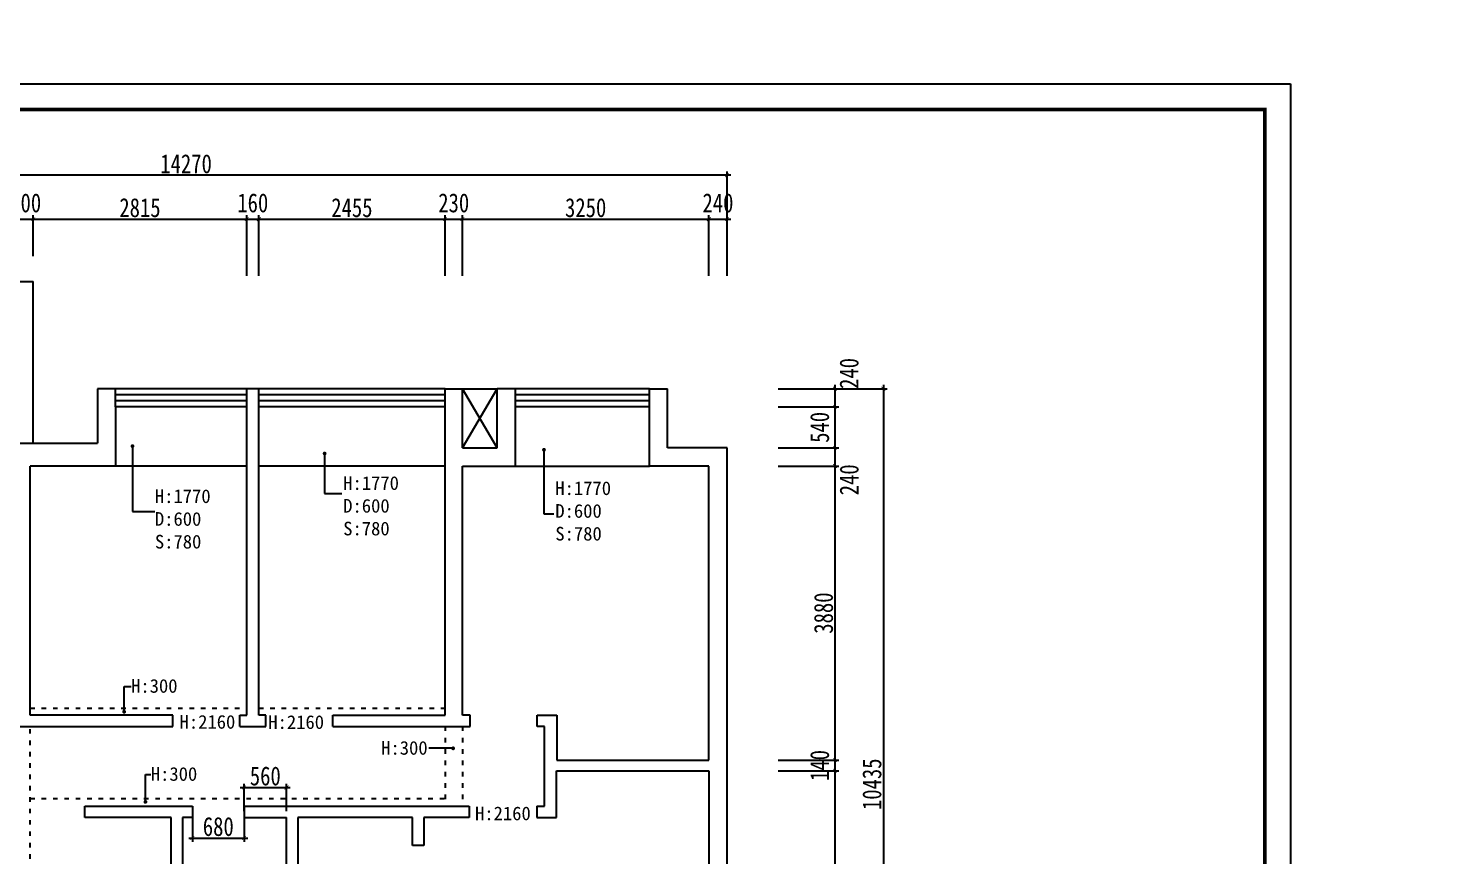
# Model space of a CAD drawing. Header units: millimetres. Extents: x -77055 to 331180, y -861586 to -491011.
# Drawn here: x -58246 to -39592, y -832791 to -821875 of the extents above; entities that cross this region are included whole.
import ezdxf

# ---------------------------------------------------------------- set-up
doc = ezdxf.new("R2010")
doc.units = ezdxf.units.MM
doc.header["$PDMODE"] = 3
doc.linetypes.add('ACAD_ISO03W100', pattern=[30, 12, -18])
for name, color, linetype in [('0-01图框模板说明', 2, 'Continuous'), ('0-02图框细线', 136, 'Continuous'), ('0-170活动家具', 8, 'Continuous'), ('250', 250, 'Continuous'), ('layer 1', 7, 'Continuous')]:
    doc.layers.add(name, color=color, linetype=linetype)
doc.styles.add('DIM', font='simhei.ttf', dxfattribs={"width": 0.8})
doc.styles.add('STYLE1', font='')
doc.styles.get('STYLE1').set_extended_font_data('SimSun')
doc.dimstyles.new('1-50', dxfattribs={"dimscale": 50, "dimtxt": 5, "dimasz": 1, "dimexe": 1, "dimexo": 0.1, "dimgap": 0.5, "dimtad": 1, "dimdec": 0, "dimdsep": 46, "dimtxsty": 'DIM', "dimblk": 'ARCHTICK', "dimcen": 4, "dimdle": 1, "dimclrd": 3, "dimclre": 3, "dimclrt": 1, "dimadec": 0, "dimazin": 0, "dimtfac": 1, "dimtdec": 0, "dimtmove": 2, "dimatfit": 3, "dimldrblk": 'DOT', "dimfxl": 15, "dimfxlon": 1, "dimarcsym": 0})

# ---------------------------------------------------------------- blocks, each defined once
blk = doc.blocks.new('_ArchTick')
at = {"color": 0, "linetype": 'ByBlock', "const_width": 0.15}
blk.add_lwpolyline([(-0.5, -0.5), (0.5, 0.5)], dxfattribs=at)
blk = doc.blocks.new('*D4')
at = {"layer": '250', "color": 3, "lineweight": -2}
for p, q in [((-48357, -826630), (-47557, -826630)), ((-47607, -826580), (-47607, -826920)), ((-48357, -826870), (-47557, -826870))]:
    blk.add_line(p, q, dxfattribs=at)
at = {"layer": 'Defpoints', "color": 0}
for p in [(-49855, -826630), (-49855, -826870), (-47607, -826870)]:
    blk.add_point(p, dxfattribs=at)
at = {"layer": '250', "color": 3, "lineweight": -2, "xscale": 50, "yscale": 50, "zscale": 50}
for p, rotation in [((-47607, -826630), 90), ((-47607, -826870), 270)]:
    blk.add_blockref('_ArchTick', p, dxfattribs=dict(at, rotation=rotation))
at = {"layer": '250', "color": 1, "insert": (-47420, -826429), "char_height": 250, "attachment_point": 5, "rotation": 90, "style": 'DIM'}
blk.add_mtext('240', dxfattribs=at)
blk = doc.blocks.new('_Dot')
at = {"color": 0, "linetype": 'ByBlock', "lineweight": -2}
blk.add_line((-0.5, 0), (-1, 0), dxfattribs=at)
at = {"color": 0, "linetype": 'ByBlock', "const_width": 0.5}
blk.add_lwpolyline([(-0.25, 0, 1), (0.25, 0, 1)], format="xyb", close=True, dxfattribs=at)
blk = doc.blocks.new('*D5')
at = {"layer": '250', "color": 3, "lineweight": -2}
for p, q in [((-48357, -826870), (-47557, -826870)), ((-47607, -826820), (-47607, -827460)), ((-48357, -827410), (-47557, -827410))]:
    blk.add_line(p, q, dxfattribs=at)
at = {"layer": 'Defpoints', "color": 0}
for p in [(-49855, -826870), (-48830, -827410), (-47607, -827410)]:
    blk.add_point(p, dxfattribs=at)
at = {"layer": '250', "color": 3, "lineweight": -2, "xscale": 50, "yscale": 50, "zscale": 50}
for p, rotation in [((-47607, -826870), 90), ((-47607, -827410), 270)]:
    blk.add_blockref('_ArchTick', p, dxfattribs=dict(at, rotation=rotation))
at = {"layer": '250', "color": 1, "insert": (-47808, -827140), "char_height": 250, "attachment_point": 5, "rotation": 90, "style": 'DIM'}
blk.add_mtext('540', dxfattribs=at)
blk = doc.blocks.new('*D6')
at = {"layer": '250', "color": 3, "lineweight": -2}
for p, q in [((-48357, -827410), (-47557, -827410)), ((-47607, -827360), (-47607, -827700)), ((-48357, -827650), (-47557, -827650))]:
    blk.add_line(p, q, dxfattribs=at)
at = {"layer": 'Defpoints', "color": 0}
for p in [(-48830, -827410), (-49070, -827650), (-47607, -827650)]:
    blk.add_point(p, dxfattribs=at)
at = {"layer": '250', "color": 3, "lineweight": -2, "xscale": 50, "yscale": 50, "zscale": 50}
for p, rotation in [((-47607, -827410), 90), ((-47607, -827650), 270)]:
    blk.add_blockref('_ArchTick', p, dxfattribs=dict(at, rotation=rotation))
at = {"layer": '250', "color": 1, "insert": (-47419, -827832), "char_height": 250, "attachment_point": 5, "rotation": 90, "style": 'DIM'}
blk.add_mtext('240', dxfattribs=at)
blk = doc.blocks.new('*D7')
at = {"layer": '250', "color": 3, "lineweight": -2}
for p, q in [((-48357, -827650), (-47557, -827650)), ((-47607, -827600), (-47607, -831580)), ((-48357, -831530), (-47557, -831530))]:
    blk.add_line(p, q, dxfattribs=at)
at = {"layer": 'Defpoints', "color": 0}
for p in [(-49070, -827650), (-49070, -831530), (-47607, -831530)]:
    blk.add_point(p, dxfattribs=at)
at = {"layer": '250', "color": 3, "lineweight": -2, "xscale": 50, "yscale": 50, "zscale": 50}
for p, rotation in [((-47607, -827650), 90), ((-47607, -831530), 270)]:
    blk.add_blockref('_ArchTick', p, dxfattribs=dict(at, rotation=rotation))
at = {"layer": '250', "color": 1, "insert": (-47757, -829590), "char_height": 250, "attachment_point": 5, "rotation": 90, "style": 'DIM'}
blk.add_mtext('3880', dxfattribs=at)
blk = doc.blocks.new('*D8')
at = {"layer": '250', "color": 3, "lineweight": -2}
for p, q in [((-48357, -831530), (-47557, -831530)), ((-47607, -831480), (-47607, -831720)), ((-48357, -831670), (-47557, -831670))]:
    blk.add_line(p, q, dxfattribs=at)
at = {"layer": 'Defpoints', "color": 0}
for p in [(-49070, -831530), (-49070, -831670), (-47607, -831670)]:
    blk.add_point(p, dxfattribs=at)
at = {"layer": '250', "color": 3, "lineweight": -2, "xscale": 50, "yscale": 50, "zscale": 50}
for p, rotation in [((-47607, -831530), 90), ((-47607, -831670), 270)]:
    blk.add_blockref('_ArchTick', p, dxfattribs=dict(at, rotation=rotation))
at = {"layer": '250', "color": 1, "insert": (-47808, -831600), "char_height": 250, "attachment_point": 5, "rotation": 90, "style": 'DIM'}
blk.add_mtext('140', dxfattribs=at)
blk = doc.blocks.new('*D9')
at = {"layer": '250', "color": 3, "lineweight": -2}
for p, q in [((-48357, -831670), (-47557, -831670)), ((-47607, -831620), (-47607, -836075)), ((-48357, -836025), (-47557, -836025))]:
    blk.add_line(p, q, dxfattribs=at)
at = {"layer": 'Defpoints', "color": 0}
for p in [(-49070, -831670), (-49070, -836025), (-47607, -836025)]:
    blk.add_point(p, dxfattribs=at)
at = {"layer": '250', "color": 3, "lineweight": -2, "xscale": 50, "yscale": 50, "zscale": 50}
for p, rotation in [((-47607, -831670), 90), ((-47607, -836025), 270)]:
    blk.add_blockref('_ArchTick', p, dxfattribs=dict(at, rotation=rotation))
at = {"layer": '250', "color": 1, "insert": (-47757, -833848), "char_height": 250, "attachment_point": 5, "rotation": 90, "style": 'DIM'}
blk.add_mtext('4355', dxfattribs=at)
blk = doc.blocks.new('*D15')
at = {"layer": '250', "color": 3, "lineweight": -2}
for p, q in [((-58430, -824393), (-58130, -824393)), ((-58380, -824873), (-58380, -824343)), ((-58180, -824881), (-58180, -824343))]:
    blk.add_line(p, q, dxfattribs=at)
at = {"layer": 'Defpoints', "color": 0}
for p in [(-58180, -824393), (-58380, -824878), (-58180, -824886)]:
    blk.add_point(p, dxfattribs=at)
at = {"layer": '250', "color": 3, "lineweight": -2, "xscale": 50, "yscale": 50, "zscale": 50, "rotation": 180}
blk.add_blockref('_ArchTick', (-58380, -824393), dxfattribs=at)
at = {"layer": '250', "color": 3, "lineweight": -2, "xscale": 50, "yscale": 50, "zscale": 50}
blk.add_blockref('_ArchTick', (-58180, -824393), dxfattribs=at)
at = {"layer": '250', "color": 1, "insert": (-58280, -824180), "char_height": 250, "attachment_point": 5, "style": 'DIM'}
blk.add_mtext('200', dxfattribs=at)
blk = doc.blocks.new('*D16')
at = {"layer": '250', "color": 3, "lineweight": -2}
for p, q in [((-58230, -824393), (-55315, -824393)), ((-58180, -824881), (-58180, -824343)), ((-55365, -825143), (-55365, -824343))]:
    blk.add_line(p, q, dxfattribs=at)
at = {"layer": 'Defpoints', "color": 0}
for p in [(-55365, -824393), (-58180, -824886), (-55365, -826541)]:
    blk.add_point(p, dxfattribs=at)
at = {"layer": '250', "color": 3, "lineweight": -2, "xscale": 50, "yscale": 50, "zscale": 50, "rotation": 180}
blk.add_blockref('_ArchTick', (-58180, -824393), dxfattribs=at)
at = {"layer": '250', "color": 3, "lineweight": -2, "xscale": 50, "yscale": 50, "zscale": 50}
blk.add_blockref('_ArchTick', (-55365, -824393), dxfattribs=at)
at = {"layer": '250', "color": 1, "insert": (-56773, -824243), "char_height": 250, "attachment_point": 5, "style": 'DIM'}
blk.add_mtext('2815', dxfattribs=at)
blk = doc.blocks.new('*D17')
at = {"layer": '250', "color": 3, "lineweight": -2}
for p, q in [((-55415, -824393), (-55155, -824393)), ((-55365, -825143), (-55365, -824343)), ((-55205, -825143), (-55205, -824343))]:
    blk.add_line(p, q, dxfattribs=at)
at = {"layer": 'Defpoints', "color": 0}
for p in [(-55205, -824393), (-55365, -826541), (-55205, -826541)]:
    blk.add_point(p, dxfattribs=at)
at = {"layer": '250', "color": 3, "lineweight": -2, "xscale": 50, "yscale": 50, "zscale": 50, "rotation": 180}
blk.add_blockref('_ArchTick', (-55365, -824393), dxfattribs=at)
at = {"layer": '250', "color": 3, "lineweight": -2, "xscale": 50, "yscale": 50, "zscale": 50}
blk.add_blockref('_ArchTick', (-55205, -824393), dxfattribs=at)
at = {"layer": '250', "color": 1, "insert": (-55285, -824180), "char_height": 250, "attachment_point": 5, "style": 'DIM'}
blk.add_mtext('160', dxfattribs=at)
blk = doc.blocks.new('*D18')
at = {"layer": '250', "color": 3, "lineweight": -2}
for p, q in [((-55255, -824393), (-52700, -824393)), ((-55205, -825143), (-55205, -824343)), ((-52750, -825143), (-52750, -824343))]:
    blk.add_line(p, q, dxfattribs=at)
at = {"layer": 'Defpoints', "color": 0}
for p in [(-52750, -824393), (-55205, -826541), (-52750, -826541)]:
    blk.add_point(p, dxfattribs=at)
at = {"layer": '250', "color": 3, "lineweight": -2, "xscale": 50, "yscale": 50, "zscale": 50, "rotation": 180}
blk.add_blockref('_ArchTick', (-55205, -824393), dxfattribs=at)
at = {"layer": '250', "color": 3, "lineweight": -2, "xscale": 50, "yscale": 50, "zscale": 50}
blk.add_blockref('_ArchTick', (-52750, -824393), dxfattribs=at)
at = {"layer": '250', "color": 1, "insert": (-53978, -824243), "char_height": 250, "attachment_point": 5, "style": 'DIM'}
blk.add_mtext('2455', dxfattribs=at)
blk = doc.blocks.new('*D19')
at = {"layer": '250', "color": 3, "lineweight": -2}
for p, q in [((-52800, -824393), (-52470, -824393)), ((-52750, -825143), (-52750, -824343)), ((-52520, -825143), (-52520, -824343))]:
    blk.add_line(p, q, dxfattribs=at)
at = {"layer": 'Defpoints', "color": 0}
for p in [(-52520, -824393), (-52520, -826301), (-52750, -826541)]:
    blk.add_point(p, dxfattribs=at)
at = {"layer": '250', "color": 3, "lineweight": -2, "xscale": 50, "yscale": 50, "zscale": 50, "rotation": 180}
blk.add_blockref('_ArchTick', (-52750, -824393), dxfattribs=at)
at = {"layer": '250', "color": 3, "lineweight": -2, "xscale": 50, "yscale": 50, "zscale": 50}
blk.add_blockref('_ArchTick', (-52520, -824393), dxfattribs=at)
at = {"layer": '250', "color": 1, "insert": (-52635, -824180), "char_height": 250, "attachment_point": 5, "style": 'DIM'}
blk.add_mtext('230', dxfattribs=at)
blk = doc.blocks.new('*D20')
at = {"layer": '250', "color": 3, "lineweight": -2}
for p, q in [((-52570, -824393), (-49220, -824393)), ((-52520, -825143), (-52520, -824343)), ((-49270, -825143), (-49270, -824343))]:
    blk.add_line(p, q, dxfattribs=at)
at = {"layer": 'Defpoints', "color": 0}
for p in [(-49270, -824393), (-52520, -826301), (-49270, -827321)]:
    blk.add_point(p, dxfattribs=at)
at = {"layer": '250', "color": 3, "lineweight": -2, "xscale": 50, "yscale": 50, "zscale": 50, "rotation": 180}
blk.add_blockref('_ArchTick', (-52520, -824393), dxfattribs=at)
at = {"layer": '250', "color": 3, "lineweight": -2, "xscale": 50, "yscale": 50, "zscale": 50}
blk.add_blockref('_ArchTick', (-49270, -824393), dxfattribs=at)
at = {"layer": '250', "color": 1, "insert": (-50895, -824243), "char_height": 250, "attachment_point": 5, "style": 'DIM'}
blk.add_mtext('3250', dxfattribs=at)
blk = doc.blocks.new('*D21')
at = {"layer": '250', "color": 3, "lineweight": -2}
for p, q in [((-49320, -824393), (-48980, -824393)), ((-49270, -825143), (-49270, -824343)), ((-49030, -825143), (-49030, -824343))]:
    blk.add_line(p, q, dxfattribs=at)
at = {"layer": 'Defpoints', "color": 0}
for p in [(-49030, -824393), (-49030, -827081), (-49270, -827321)]:
    blk.add_point(p, dxfattribs=at)
at = {"layer": '250', "color": 3, "lineweight": -2, "xscale": 50, "yscale": 50, "zscale": 50, "rotation": 180}
blk.add_blockref('_ArchTick', (-49270, -824393), dxfattribs=at)
at = {"layer": '250', "color": 3, "lineweight": -2, "xscale": 50, "yscale": 50, "zscale": 50}
blk.add_blockref('_ArchTick', (-49030, -824393), dxfattribs=at)
at = {"layer": '250', "color": 1, "insert": (-49150, -824180), "char_height": 250, "attachment_point": 5, "style": 'DIM'}
blk.add_mtext('240', dxfattribs=at)
blk = doc.blocks.new('*D40')
at = {"layer": '250', "color": 3, "lineweight": -2}
for p, q in [((-63300, -824564), (-63300, -823764)), ((-49030, -824564), (-49030, -823764)), ((-48980, -823814), (-63350, -823814))]:
    blk.add_line(p, q, dxfattribs=at)
at = {"layer": 'Defpoints', "color": 0}
for p in [(-63300, -823814), (-63300, -825143), (-49030, -825143)]:
    blk.add_point(p, dxfattribs=at)
at = {"layer": '250', "color": 3, "lineweight": -2, "xscale": 50, "yscale": 50, "zscale": 50, "rotation": 180}
blk.add_blockref('_ArchTick', (-63300, -823814), dxfattribs=at)
at = {"layer": '250', "color": 3, "lineweight": -2, "xscale": 50, "yscale": 50, "zscale": 50}
blk.add_blockref('_ArchTick', (-49030, -823814), dxfattribs=at)
at = {"layer": '250', "color": 1, "insert": (-56165, -823664), "char_height": 250, "attachment_point": 5, "style": 'DIM'}
blk.add_mtext('14270', dxfattribs=at)
blk = doc.blocks.new('*D43')
at = {"layer": '250', "color": 3, "lineweight": -2}
for p, q in [((-47719, -826630), (-46919, -826630)), ((-46969, -826580), (-46969, -837115)), ((-47719, -837065), (-46919, -837065))]:
    blk.add_line(p, q, dxfattribs=at)
at = {"layer": 'Defpoints', "color": 0}
for p in [(-48357, -826630), (-48357, -837065), (-46969, -837065)]:
    blk.add_point(p, dxfattribs=at)
at = {"layer": '250', "color": 3, "lineweight": -2, "xscale": 50, "yscale": 50, "zscale": 50}
for p, rotation in [((-46969, -826630), 90), ((-46969, -837065), 270)]:
    blk.add_blockref('_ArchTick', p, dxfattribs=dict(at, rotation=rotation))
at = {"layer": '250', "color": 1, "insert": (-47119, -831848), "char_height": 250, "attachment_point": 5, "rotation": 90, "style": 'DIM'}
blk.add_mtext('10435', dxfattribs=at)
blk = doc.blocks.new('A$C277C16EF')
at = {"layer": '0-01图框模板说明', "color": 2, "const_width": 49}
blk.add_lwpolyline([(-338, 19745), (-338, 338), (-28062, 338), (-28062, 19745)], close=True, dxfattribs=at)
at = {"layer": '0-02图框细线'}
blk.add_lwpolyline([(0, 20083), (0, 0), (-28400, 0), (-28400, 20083)], close=True, dxfattribs=at)
blk = doc.blocks.new('*D694')
at = {"layer": '250', "color": 3, "lineweight": -2}
for p, q in [((-22966, -598403), (-22966, -598743)), ((-23716, -598453), (-22916, -598453)), ((-23716, -598693), (-22916, -598693)), ((-56080, -832290), (-56080, -832608)), ((-55400, -832290), (-55400, -832608)), ((-56130, -832558), (-55350, -832558))]:
    blk.add_line(p, q, dxfattribs=at)
at = {"layer": 'Defpoints', "color": 0}
for p in [(-24189, -598453), (-24429, -598693), (-22966, -598693), (-56080, -832285), (-55400, -832285), (-55400, -832558)]:
    blk.add_point(p, dxfattribs=at)
at = {"layer": '250', "color": 3, "lineweight": -2, "xscale": 50, "yscale": 50, "zscale": 50}
for p, rotation in [((-22966, -598453), 90), ((-22966, -598693), 270), ((-56080, -832558), 180)]:
    blk.add_blockref('_ArchTick', p, dxfattribs=dict(at, rotation=rotation))
blk.add_blockref('_ArchTick', (-55400, -832558), dxfattribs=at)
at = {"layer": '250', "color": 1, "insert": (-22778, -598874), "char_height": 250, "attachment_point": 5, "rotation": 90, "style": 'DIM'}
blk.add_mtext('240', dxfattribs=at)
at = {"layer": '250', "color": 1, "insert": (-55740, -832407), "char_height": 250, "attachment_point": 5, "style": 'DIM'}
blk.add_mtext('680', dxfattribs=at)
blk = doc.blocks.new('*D695')
at = {"layer": '250', "color": 3, "lineweight": -2}
for p, q in [((-23716, -598693), (-22916, -598693)), ((-22966, -598643), (-22966, -602623)), ((-23716, -602573), (-22916, -602573)), ((-55450, -831891), (-54790, -831891)), ((-55400, -832205), (-55400, -831841)), ((-54840, -832205), (-54840, -831841))]:
    blk.add_line(p, q, dxfattribs=at)
at = {"layer": 'Defpoints', "color": 0}
for p in [(-24429, -598693), (-24429, -602573), (-22966, -602573), (-54840, -831891), (-55400, -832210), (-54840, -832210)]:
    blk.add_point(p, dxfattribs=at)
at = {"layer": '250', "color": 3, "lineweight": -2, "xscale": 50, "yscale": 50, "zscale": 50}
for p, rotation in [((-22966, -598693), 90), ((-22966, -602573), 270), ((-55400, -831891), 180)]:
    blk.add_blockref('_ArchTick', p, dxfattribs=dict(at, rotation=rotation))
blk.add_blockref('_ArchTick', (-54840, -831891), dxfattribs=at)
at = {"layer": '250', "color": 1, "insert": (-23117, -600633), "char_height": 250, "attachment_point": 5, "rotation": 90, "style": 'DIM'}
blk.add_mtext('3880', dxfattribs=at)
at = {"layer": '250', "color": 1, "insert": (-55120, -831740), "char_height": 250, "attachment_point": 5, "style": 'DIM'}
blk.add_mtext('560', dxfattribs=at)
blk = doc.blocks.new('*D696')
at = {"layer": '250', "color": 3, "lineweight": -2}
for p, q in [((-22966, -602523), (-22966, -602763)), ((-23716, -602573), (-22916, -602573)), ((-23716, -602713), (-22916, -602713)), ((-52530, -835905), (-52530, -835105)), ((-50065, -835905), (-50065, -835105)), ((-52580, -835155), (-50015, -835155))]:
    blk.add_line(p, q, dxfattribs=at)
at = {"layer": 'Defpoints', "color": 0}
for p in [(-24429, -602573), (-24429, -602713), (-22966, -602713), (-50065, -835155), (-52530, -836025), (-50065, -836025)]:
    blk.add_point(p, dxfattribs=at)
at = {"layer": '250', "color": 3, "lineweight": -2, "xscale": 50, "yscale": 50, "zscale": 50}
for p, rotation in [((-22966, -602573), 90), ((-22966, -602713), 270), ((-52530, -835155), 180)]:
    blk.add_blockref('_ArchTick', p, dxfattribs=dict(at, rotation=rotation))
blk.add_blockref('_ArchTick', (-50065, -835155), dxfattribs=at)
at = {"layer": '250', "color": 1, "insert": (-23168, -602643), "char_height": 250, "attachment_point": 5, "rotation": 90, "style": 'DIM'}
blk.add_mtext('140', dxfattribs=at)
at = {"layer": '250', "color": 1, "insert": (-51298, -835005), "char_height": 250, "attachment_point": 5, "style": 'DIM'}
blk.add_mtext('2465', dxfattribs=at)

msp = doc.modelspace()

# ---------------------------------------------------------------- linework, layer by layer
at = {"layer": '0-170活动家具', "color": 1, "linetype": 'ACAD_ISO03W100', "ltscale": 5}
for p, q in [((-58220, -830845.3), (-55365, -830845.3)), ((-55205, -830845.3), (-52750, -830845.3)), ((-58220, -834030.3), (-58220, -831085.3)), ((-52750, -831085.3), (-52750, -832135.3)), ((-52520, -831085.3), (-52520, -832135.3)), ((-58220, -832035.3), (-52750, -832035.3))]:
    msp.add_line(p, q, dxfattribs=at)
at = {"layer": '250', "color": 2}
for p, q in [((-63300, -825215.3), (-58180, -825215.3)), ((-58180, -827350.3), (-58180, -825215.3)), ((-55365, -826630.3), (-57095, -826630.3)), ((-52750, -826630.3), (-55205, -826630.3)), ((-50055, -826630.3), (-51820, -826630.3)), ((-55365, -826870.3), (-57095, -826870.3)), ((-52750, -826870.3), (-55205, -826870.3)), ((-50055, -826870.3), (-51820, -826870.3))]:
    msp.add_line(p, q, dxfattribs=at)
at = {"layer": '250', "color": 7}
for p, q in [((-57335, -826630.3), (-57335, -827350.3)), ((-57095, -826630.3), (-57335, -826630.3)), ((-57095, -826870.3), (-57095, -826630.3)), ((-55365, -826870.3), (-55365, -826630.3)), ((-55205, -826630.3), (-55365, -826630.3)), ((-55205, -826870.3), (-55205, -826630.3)), ((-52750, -826870.3), (-52750, -826630.3)), ((-52750, -826630.3), (-52520, -826630.3)), ((-52520, -827410.3), (-52520, -826630.3)), ((-52060, -827410.3), (-52060, -826630.3)), ((-51820, -826630.3), (-52060, -826630.3)), ((-51820, -826870.3), (-51820, -826630.3)), ((-50055, -826870.3), (-50055, -826630.3)), ((-50055, -826630.3), (-49815, -826630.3)), ((-49815, -827410.3), (-49815, -826630.3)), ((-57095, -826870.3), (-57095, -827650.3)), ((-55365, -827650.3), (-55365, -826870.3)), ((-55205, -827650.3), (-55205, -826870.3)), ((-52750, -830935.3), (-52750, -826870.3)), ((-51820, -827650.3), (-51820, -826870.3)), ((-50055, -827650.3), (-50055, -826870.3)), ((-58380, -827350.3), (-57335, -827350.3)), ((-52520, -827410.3), (-52060, -827410.3)), ((-49030, -827410.3), (-49815, -827410.3)), ((-49030, -836265.3), (-49030, -827410.3)), ((-58220, -830935.3), (-58220, -827650.3)), ((-57095, -827650.3), (-58220, -827650.3)), ((-55365, -830935.3), (-55365, -827650.3)), ((-55205, -830935.3), (-55205, -827650.3)), ((-52520, -830935.3), (-52520, -827650.3)), ((-52520, -827650.3), (-51820, -827650.3)), ((-49270, -827650.3), (-50055, -827650.3)), ((-49270, -831530.3), (-49270, -827650.3)), ((-56340, -830935.3), (-58220, -830935.3)), ((-56340, -831085.3), (-56340, -830935.3)), ((-55455, -831085.3), (-55455, -830935.3)), ((-55455, -830935.3), (-55365, -830935.3)), ((-55115, -830935.3), (-55205, -830935.3)), ((-55115, -831085.3), (-55115, -830935.3)), ((-54230, -831085.3), (-54230, -830935.3)), ((-54230, -830935.3), (-52750, -830935.3)), ((-52420, -830935.3), (-52520, -830935.3)), ((-52420, -831085.3), (-52420, -830935.3)), ((-51535, -831085.3), (-51535, -830935.3)), ((-51535, -830935.3), (-51275, -830935.3)), ((-51275, -830935.3), (-51275, -831530.3)), ((-58550, -831085.3), (-56340, -831085.3)), ((-55455, -831085.3), (-55115, -831085.3)), ((-54230, -831085.3), (-52420, -831085.3)), ((-51440, -831085.3), (-51535, -831085.3)), ((-51440, -832135.3), (-51440, -831085.3)), ((-51275, -831530.3), (-49270, -831530.3)), ((-51280, -832285.3), (-51280, -831670.3)), ((-51280, -831670.3), (-49270, -831670.3)), ((-49270, -831670.3), (-49270, -836025.3)), ((-57500, -832285.3), (-57500, -832135.3)), ((-57500, -832135.3), (-56080, -832135.3)), ((-56080, -832135.3), (-56080, -832285.3)), ((-55400, -832135.3), (-55400, -832285.3)), ((-55400, -832135.3), (-52430, -832135.3)), ((-52430, -832135.3), (-52430, -832285.3)), ((-51540, -832135.3), (-51540, -832285.3)), ((-51540, -832135.3), (-51440, -832135.3)), ((-56360, -832285.3), (-57500, -832285.3)), ((-56360, -834670.3), (-56360, -832285.3)), ((-56080, -832285.3), (-56210, -832285.3)), ((-56210, -832285.3), (-56210, -834670.3)), ((-55400, -832285.3), (-54840, -832285.3)), ((-54840, -833870.3), (-54840, -832285.3)), ((-53180, -832285.3), (-54690, -832285.3)), ((-54690, -832285.3), (-54690, -834670.3)), ((-53180, -832655.3), (-53180, -832285.3)), ((-52430, -832285.3), (-53030, -832285.3)), ((-53030, -832285.3), (-53030, -832655.3)), ((-51540, -832285.3), (-51280, -832285.3)), ((-53030, -832655.3), (-53180, -832655.3))]:
    msp.add_line(p, q, dxfattribs=at)
at = {"layer": '250', "color": 1}
for p, q in [((-55365, -826710.3), (-57095, -826710.3)), ((-52750, -826710.3), (-55205, -826710.3)), ((-50055, -826710.3), (-51820, -826710.3)), ((-55365, -826790.3), (-57095, -826790.3)), ((-52750, -826790.3), (-55205, -826790.3)), ((-50055, -826790.3), (-51820, -826790.3))]:
    msp.add_line(p, q, dxfattribs=at)
at = {"layer": '250', "color": 251}
for p, q in [((-52520, -826630.3), (-52060, -826630.3)), ((-52060, -827410.3), (-52520, -826630.3)), ((-52520, -827410.3), (-52060, -826630.3)), ((-55365, -827650.3), (-57095, -827650.3)), ((-52750, -827650.3), (-55205, -827650.3)), ((-51820, -827650.3), (-50055, -827650.3))]:
    msp.add_line(p, q, dxfattribs=at)

# ---------------------------------------------------------------- block references
at = {"layer": '250', "color": 7}
msp.add_blockref('A$C277C16EF', (-41600.6, -842692.8), dxfattribs=at)

# ---------------------------------------------------------------- texts
at = {"layer": 'layer 1', "color": 44, "lineweight": 5, "char_height": 180, "width": 4338.102, "attachment_point": 1, "style": 'STYLE1'}
for s, insert in [('{\\C2;H:1770\\PD:600\\PS:780}', (-54092.3, -827784.7)), ('{\\C2;H:1770\\PD:600\\PS:780}', (-51294.9, -827852.5)), ('{\\C2;H:1770\\PD:600\\PS:780}', (-56575.9, -827958)), ('{\\C2;H:300}', (-56889.8, -830460.7)), ('{\\C2;H:2160}', (-56250.5, -830934.7)), ('{\\C2;H:2160}', (-55080.3, -830938)), ('{\\C2;H:300}', (-53591.5, -831278.2)), ('{\\C2;H:300}', (-56629.7, -831622.1)), ('{\\C2;H:2160}', (-52353.8, -832142.2))]:
    msp.add_mtext(s, dxfattribs=dict(at, insert=insert))

# ---------------------------------------------------------------- dimensions: what is measured, and where the dimension line sits
at = {"layer": '250', "color": 7}
for base, p1, p2, picture, middle in [((-22966, -598692.7), (-24189.4, -598452.7), (-24429.4, -598692.7), '*D694', (-22778.5, -598874)), ((-22966, -602712.7), (-24429.4, -602572.7), (-24429.4, -602712.7), '*D696', (-23167.7, -602642.7)), ((-47606.7, -826870.3), (-49855.1, -826630.3), (-49855.1, -826870.3), '*D4', (-47419.6, -826429.1)), ((-47606.7, -827410.3), (-49855.1, -826870.3), (-48830.1, -827410.3), '*D5', (-47808.4, -827140.3)), ((-47606.7, -827650.3), (-48830.1, -827410.3), (-49070.1, -827650.3), '*D6', (-47419.2, -827831.7)), ((-47606.7, -831670.3), (-49070.1, -831530.3), (-49070.1, -831670.3), '*D8', (-47808.4, -831600.3))]:
    dim = msp.add_linear_dim(base=base, p1=p1, p2=p2, angle=270, dimstyle='1-50', dxfattribs=at)
    dim.commit()
    dim.dimension.update_dxf_attribs({"geometry": picture, "text_midpoint": middle, "dimtype": 160})
at = {"layer": '250', "color": 2}
dim = msp.add_linear_dim(base=(-55400, -832558.3), p1=(-56080, -832285.3), p2=(-55400, -832285.3), dimstyle='1-50', dxfattribs=at)
dim.commit()
dim.dimension.update_dxf_attribs({"geometry": '*D694', "text_midpoint": (-55740, -832406.9)})
at = {"layer": '250', "color": 7}
for base, p1, p2, angle, picture, middle in [((-22966, -602572.7), (-24429.4, -598692.7), (-24429.4, -602572.7), 270, '*D695', (-23117.4, -600632.7)), ((-58180, -824392.9), (-58380, -824878), (-58180, -824886.4), 180, '*D15', (-58280, -824180.4)), ((-55365, -824392.9), (-58180, -824886.4), (-55365, -826541.4), 180, '*D16', (-56772.5, -824242.9)), ((-55205, -824392.9), (-55365, -826541.4), (-55205, -826541.4), 180, '*D17', (-55285, -824180.4)), ((-52750, -824392.9), (-55205, -826541.4), (-52750, -826541.4), 180, '*D18', (-53977.5, -824242.9)), ((-52520, -824392.9), (-52750, -826541.4), (-52520, -826301.4), 180, '*D19', (-52635, -824180.4)), ((-49270, -824392.9), (-52520, -826301.4), (-49270, -827321.4), 180, '*D20', (-50895, -824242.9)), ((-49030, -824392.9), (-49270, -827321.4), (-49030, -827081.4), 180, '*D21', (-49150, -824180.4)), ((-46968.7, -837065.3), (-48356.7, -826630.3), (-48356.7, -837065.3), 270, '*D43', (-47118.7, -831847.8)), ((-47606.7, -831530.3), (-49070.1, -827650.3), (-49070.1, -831530.3), 270, '*D7', (-47756.7, -829590.3)), ((-47606.7, -836025.3), (-49070.1, -831670.3), (-49070.1, -836025.3), 270, '*D9', (-47756.7, -833847.8))]:
    dim = msp.add_linear_dim(base=base, p1=p1, p2=p2, angle=angle, dimstyle='1-50', dxfattribs=at)
    dim.commit()
    dim.dimension.update_dxf_attribs({"geometry": picture, "text_midpoint": middle})
dim = msp.add_linear_dim(base=(-63300, -823814.5), p1=(-49030, -825142.9), p2=(-63300, -825142.9), dimstyle='1-50', dxfattribs=at)
dim.commit()
dim.dimension.update_dxf_attribs({"geometry": '*D40', "text_midpoint": (-56165, -823664.5)})

# ---------------------------------------------------------------- leaders
for points in [[(-56871.7, -827388), (-56871.7, -828251.9), (-56575.9, -828251.9)], [(-54337.8, -827485.1), (-54337.8, -828011.7), (-54110.8, -828011.7)], [(-51445.1, -827436.3), (-51445.1, -828280.6), (-51315.9, -828280.6)], [(-56982.1, -830891.7), (-56982.1, -830557.7), (-56889.8, -830557.7)], [(-52643.1, -831374), (-52962, -831374)], [(-56700.7, -832080.4), (-56700.7, -831719.1), (-56629.7, -831719.1)]]:
    msp.add_leader(points, dimstyle='1-50', override={"dimgap": 0.5, "dimtad": 0}, dxfattribs=at)

doc.saveas('drawing.dxf')
